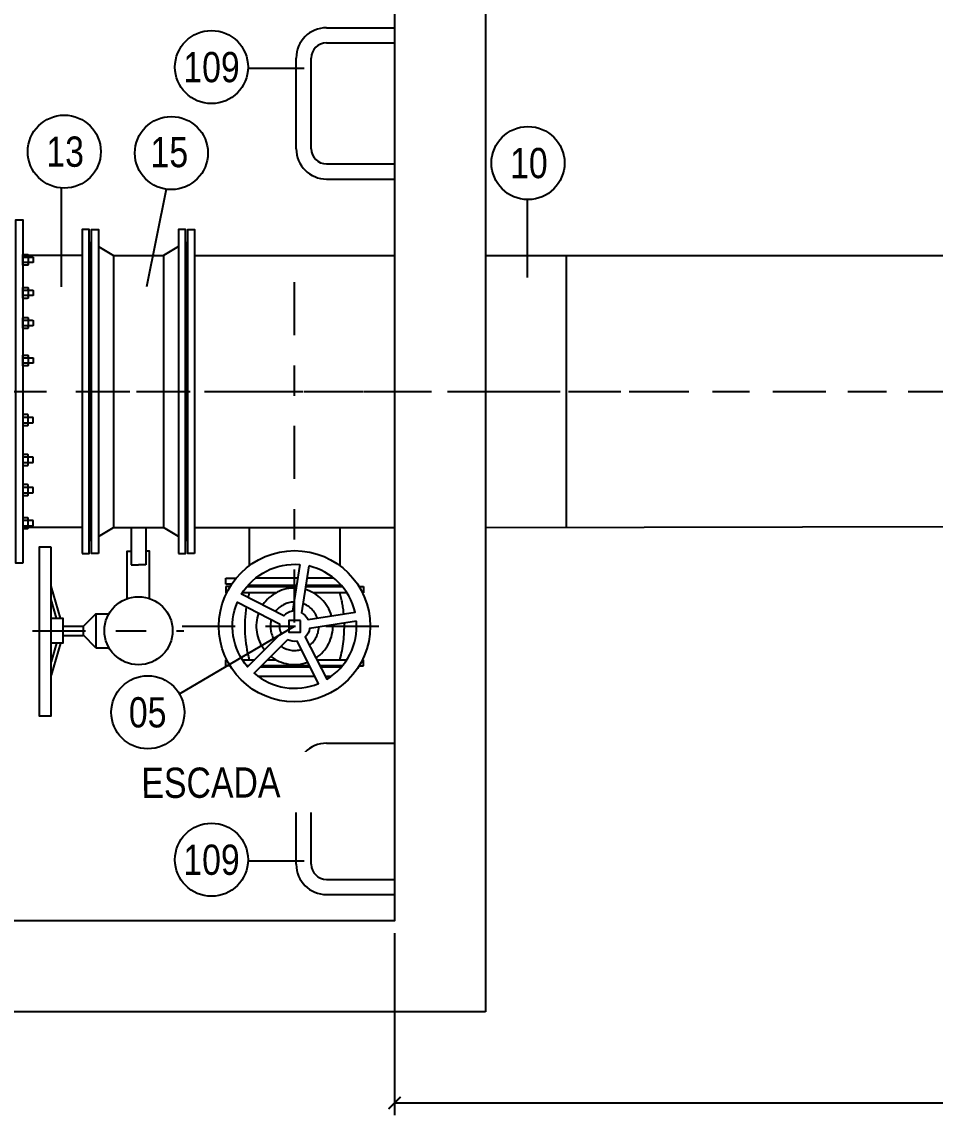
# Model space of a CAD drawing. Header units: feet. Extents: x 0 to 285175, y 0 to 9111378.
# Drawn here: x 285155.365 to 285158.382, y 9111346.35 to 9111349.973 of the extents above; entities that cross this region are included whole.
import ezdxf
from ezdxf import colors
from ezdxf.entities.mleader import LeaderData, LeaderLine
from ezdxf.enums import TextEntityAlignment as Align
from ezdxf.math import Vec2, Vec3

# ---------------------------------------------------------------- set-up
doc = ezdxf.new("R2010")
doc.units = ezdxf.units.FT
doc.header["$MEASUREMENT"] = 0
doc.linetypes.add('DASHDOT', pattern=[1, 0.5, -0.25, 0, -0.25])
doc.layers.get('0').update_dxf_attribs({"linetype": 'CONTINUOUS'})
doc.layers.get('DEFPOINTS').update_dxf_attribs({"linetype": 'CONTINUOUS'})
for name, color, linetype in [('01', 1, 'CONTINUOUS'), ('02', 7, 'CONTINUOUS'), ('EIXO', 1, 'DASHDOT'), ('FLANGES', 7, 'CONTINUOUS'), ('H-SA-CONTORNO', 2, 'CONTINUOUS'), ('H-SA-DIM', 1, 'CONTINUOUS'), ('H-SA-EIXOS', 1, 'DASHDOT'), ('H-SA-TEXTO', 2, 'CONTINUOUS'), ('INDIC', 2, 'CONTINUOUS'), ('Top View-Ferro Fundido - JGS - K7(Esgoto)', 7, 'CONTINUOUS')]:
    doc.layers.add(name, color=color, linetype=linetype)
doc.styles.add('EGC_Arial_2.0mm', font='arial.ttf', dxfattribs={"width": 0.8, "height": 2})
doc.styles.get("Standard").update_dxf_attribs({"font": 'arial.ttf'})
doc.dimstyles.new('Copy of EGC_2.0mm', dxfattribs={"dimtxt": 0.1, "dimasz": 0.04, "dimexe": 0.04, "dimexo": 0.04, "dimgap": 0.04, "dimtad": 1, "dimzin": 1, "dimdsep": 46, "dimtxsty": 'Standard', "dimblk": 'ARCHTICK', "dimcen": 0, "dimclrd": 1, "dimclre": 1, "dimclrt": 2, "dimazin": 0, "dimtfac": 1, "dimtix": 1, "dimtmove": 1, "dimatfit": 3, "dimldrblk": 'NONE', "dimfxl": 0.002, "dimtolj": 1, "dimtzin": 0, "dimlwd": -1, "dimarcsym": 0})

# ---------------------------------------------------------------- blocks, each defined once
blk = doc.blocks.new('_None')
blk = doc.blocks.new('_ArchTick')
at = {"color": 0, "linetype": 'ByBlock', "const_width": 0.15}
blk.add_lwpolyline([(-0.5, -0.5), (0.5, 0.5)], dxfattribs=at)
blk = doc.blocks.new('*D1227')
at = {"layer": 'DEFPOINTS', "color": 0, "transparency": 16777216}
for p in [(285164.4977, 9111348.7513), (285156.596, 9111347.0019), (285164.4977, 9111346.4003)]:
    blk.add_point(p, dxfattribs=at)
at = {"layer": 'H-SA-DIM', "color": 1, "lineweight": -2, "transparency": 16777216}
for p, q in [((285164.4977, 9111348.7113), (285164.4977, 9111346.3603)), ((285156.596, 9111346.9619), (285156.596, 9111346.3603))]:
    blk.add_line(p, q, dxfattribs=at)
at = {"layer": 'H-SA-DIM', "color": 1, "transparency": 16777216}
blk.add_line((285156.596, 9111346.4003), (285164.4977, 9111346.4003), dxfattribs=at)
at = {"layer": 'H-SA-DIM', "color": 1, "transparency": 16777216, "xscale": 0.04, "yscale": 0.04, "zscale": 0.04, "rotation": 180}
blk.add_blockref('_ArchTick', (285156.596, 9111346.4003), dxfattribs=at)
at = {"layer": 'H-SA-DIM', "color": 1, "transparency": 16777216, "xscale": 0.04, "yscale": 0.04, "zscale": 0.04}
blk.add_blockref('_ArchTick', (285164.4977, 9111346.4003), dxfattribs=at)
at = {"layer": 'H-SA-DIM', "color": 2, "transparency": 16777216, "insert": (285160.5468, 9111346.4913), "char_height": 0.1, "attachment_point": 5}
blk.add_mtext('\\A1;7.90', dxfattribs=at)

msp = doc.modelspace()

# ---------------------------------------------------------------- linework, layer by layer
at = {"layer": '01', "color": 1}
for p, q in [((285155.4923, 9111348.0029), (285155.4614, 9111348.1081)), ((285155.4794, 9111348.0029), (285155.4614, 9111348.0642)), ((285155.6094, 9111348.0174), (285155.5672, 9111347.9752)), ((285155.6094, 9111348.0174), (285155.6094, 9111347.9049)), ((285155.5672, 9111347.9752), (285155.5672, 9111347.9471)), ((285155.6094, 9111347.9049), (285155.5672, 9111347.9471)), ((285155.4923, 9111347.9194), (285155.4614, 9111347.8142)), ((285155.4794, 9111347.9194), (285155.4614, 9111347.8581)), ((285156.1441, 9111347.8107), (285156.333, 9111347.8107)), ((285156.3666, 9111347.8107), (285156.3874, 9111347.8107))]:
    msp.add_line(p, q, dxfattribs=at)
at = {"layer": '01', "color": 1, "ltscale": 2.5}
for p, q in [((285155.6094, 9111348.0174), (285155.6526, 9111348.0174)), ((285155.4996, 9111347.9766), (285155.5672, 9111347.9766)), ((285155.4996, 9111347.9457), (285155.5672, 9111347.9457)), ((285155.6094, 9111347.9049), (285155.6526, 9111347.9049))]:
    msp.add_line(p, q, dxfattribs=at)
at = {"layer": '01', "color": 1}
for points in [[(285155.7131, 9111348.0674), (285155.7131, 9111348.2236), (285155.7256, 9111348.2236)], [(285155.7869, 9111348.0674), (285155.7869, 9111348.2236), (285155.7744, 9111348.2236)], [(285155.4614, 9111348.0029), (285155.4996, 9111348.0029), (285155.4996, 9111347.9194), (285155.4614, 9111347.9194)]]:
    msp.add_lwpolyline(points, dxfattribs=at)
at = {"layer": '02', "color": 2, "linetype": 'Continuous'}
for points in [[(285156.2829, 9111348.18), (285156.2584, 9111348.0252, 0.16324), (285156.23, 9111348.0108), (285156.0904, 9111348.0819, -0.284894)], [(285156.3125, 9111348.1753), (285156.288, 9111348.0205, -0.16324), (285156.3105, 9111347.998), (285156.4653, 9111348.0225, 0.284894)], [(285156.47, 9111347.9929), (285156.3152, 9111347.9684, -0.16324), (285156.3007, 9111347.94), (285156.3719, 9111347.8004, 0.284894)], [(285156.2426, 9111347.9314), (285156.1318, 9111347.8206, 0.284894), (285156.3452, 9111347.7868), (285156.274, 9111347.9264, -0.16324)]]:
    msp.add_lwpolyline(points, format="xyb", close=True, dxfattribs=at)
at = {"layer": '02', "color": 2, "linetype": 'Continuous', "ltscale": 0.2}
msp.add_lwpolyline([(285156.2214, 9111347.9526), (285156.1106, 9111347.8418, -0.284894), (285156.0768, 9111348.0552), (285156.2164, 9111347.984, 0.16324)], format="xyb", close=True, dxfattribs=at)
msp.add_lwpolyline([(285156.2852, 9111347.9952), (285156.2462, 9111347.9952), (285156.2462, 9111347.9562), (285156.2852, 9111347.9562)], close=True, dxfattribs=at)
msp.add_circle((285156.2657, 9111347.9757), 0.25, dxfattribs=at)
at = {"layer": 'EIXO', "color": 1, "linetype": 'DASHDOT', "ltscale": 0.35}
for p, q in [((285156.2657, 9111347.9879), (285156.2657, 9111349.1517)), ((285156.2758, 9111348.1352), (285156.1369, 9111348.1352)), ((285156.3945, 9111348.1352), (285156.3062, 9111348.1352)), ((285156.108, 9111348.1067), (285156.2713, 9111348.1067)), ((285156.2719, 9111348.1107), (285156.1115, 9111348.1107)), ((285156.3017, 9111348.1067), (285156.4234, 9111348.1067)), ((285156.42, 9111348.1107), (285156.3023, 9111348.1107)), ((285156.2042, 9111348.0862), (285156.0931, 9111348.0862)), ((285156.4384, 9111348.0862), (285156.3273, 9111348.0862)), ((285155.4004, 9111347.9611), (285155.9, 9111347.9611)), ((285155.8941, 9111347.9757), (285156.623, 9111347.9757)), ((285156.0931, 9111347.8652), (285156.134, 9111347.8652)), ((285156.1135, 9111347.8447), (285156.108, 9111347.8447)), ((285156.3177, 9111347.8407), (285156.1519, 9111347.8407)), ((285156.3156, 9111347.8447), (285156.1559, 9111347.8447)), ((285156.1764, 9111347.8652), (285156.2042, 9111347.8652)), ((285156.3389, 9111347.8652), (285156.4384, 9111347.8652)), ((285156.4234, 9111347.8447), (285156.3493, 9111347.8447)), ((285156.42, 9111347.8407), (285156.3514, 9111347.8407))]:
    msp.add_line(p, q, dxfattribs=at)
at = {"layer": 'EIXO', "ltscale": 0.35}
for p, q in [((285154.596, 9111348.7519), (285156.896, 9111348.7519)), ((285156.896, 9111348.7519), (285164.4977, 9111348.752, -478.1983))]:
    msp.add_line(p, q, dxfattribs=at)
at = {"layer": 'EIXO', "color": 1, "linetype": 'DASHDOT'}
for points in [[(285156.0579, 9111348.1147), (285156.0382, 9111348.1147), (285156.0382, 9111348.1352), (285156.0732, 9111348.1352)], [(285156.0528, 9111348.1067), (285156.0382, 9111348.1067), (285156.0382, 9111348.0862), (285156.0415, 9111348.0862)], [(285156.4787, 9111348.1067), (285156.4932, 9111348.1067), (285156.4932, 9111348.0862), (285156.49, 9111348.0862)], [(285156.0528, 9111347.8447), (285156.0382, 9111347.8447), (285156.0382, 9111347.8652), (285156.0415, 9111347.8652)], [(285156.4787, 9111347.8447), (285156.4932, 9111347.8447), (285156.4932, 9111347.8652), (285156.49, 9111347.8652)]]:
    msp.add_lwpolyline(points, dxfattribs=at)
for centre, radius, start, end in [((285156.2657, 9111347.9757), 0.1265, 87.81, 146.19), ((285156.2657, 9111347.9757), 0.1265, 15.81, 74.19), ((285156.5281, 9111347.9757), 0.4269, 165, 167.1158), ((285156.2657, 9111347.9757), 0.08, 91.8069, 142.1931), ((285156.0033, 9111347.9757), 0.4269, 5.5023, 15), ((285156.5281, 9111347.9757), 0.4269, 171.3096, 195), ((285156.2657, 9111347.9757), 0.1265, 159.81, 218.19), ((285156.2657, 9111347.9757), 0.08, 19.8069, 70.1931), ((285156.2657, 9111347.9757), 0.08, 163.8069, 214.1931), ((285156.0033, 9111347.9757), 0.4269, 345, 1.4566), ((285156.2657, 9111347.9757), 0.08, 307.8069, 358.1931), ((285156.2657, 9111347.9757), 0.1265, 303.81, 2.19), ((285156.2657, 9111347.9757), 0.08, 235.8069, 286.1931), ((285156.2657, 9111347.9757), 0.1265, 231.81, 290.19)]:
    msp.add_arc(centre, radius, start, end, dxfattribs=at)
at = {"layer": 'FLANGES', "color": 2}
msp.add_lwpolyline([(285155.4614, 9111348.2372), (285155.4224, 9111348.2372), (285155.4224, 9111347.6803), (285155.4614, 9111347.6803)], close=True, dxfattribs=at)
msp.add_circle((285155.75, 9111347.9611), 0.1125, dxfattribs=at)
at = {"layer": 'Top View-Ferro Fundido - JGS - K7(Esgoto)', "color": 1, "linetype": 'ByBlock', "lineweight": -2}
for p, q in [((285156.371, 9111349.9539), (285156.596, 9111349.9539)), ((285156.371, 9111349.9039), (285156.596, 9111349.9039)), ((285156.271, 9111349.5539), (285156.271, 9111349.8539)), ((285156.321, 9111349.5539), (285156.321, 9111349.8539)), ((285156.371, 9111349.5039), (285156.596, 9111349.5039)), ((285156.371, 9111349.4539), (285156.596, 9111349.4539)), ((285155.6175, 9111349.2306), (285155.6675, 9111349.2017)), ((285155.8825, 9111349.2306), (285155.8325, 9111349.2017)), ((285155.5645, 9111349.2017), (285155.3675, 9111349.2017)), ((285155.3693, 9111349.1959), (285155.3837, 9111349.1959)), ((285155.3837, 9111349.1779), (285155.3693, 9111349.1779)), ((285155.6675, 9111349.2017), (285155.6675, 9111348.3017)), ((285155.6675, 9111349.2017), (285155.8325, 9111349.2017)), ((285155.8325, 9111349.2017), (285155.8325, 9111348.3017)), ((285155.9355, 9111349.2017), (285156.596, 9111349.2017)), ((285156.896, 9111349.2017), (285163.8547, 9111349.2017)), ((285155.3693, 9111349.0865), (285155.3837, 9111349.0865)), ((285155.3837, 9111349.0685), (285155.3693, 9111349.0685)), ((285155.3693, 9111348.987), (285155.3837, 9111348.987)), ((285155.3837, 9111348.969), (285155.3693, 9111348.969)), ((285155.3693, 9111348.8632), (285155.3837, 9111348.8632)), ((285155.3837, 9111348.8452), (285155.3693, 9111348.8452)), ((285155.3837, 9111348.6663), (285155.3693, 9111348.6663)), ((285155.3693, 9111348.6483), (285155.3837, 9111348.6483)), ((285155.3837, 9111348.5345), (285155.3693, 9111348.5345)), ((285155.3693, 9111348.5165), (285155.3837, 9111348.5165)), ((285155.3837, 9111348.4349), (285155.3693, 9111348.4349)), ((285155.3693, 9111348.4169), (285155.3837, 9111348.4169)), ((285155.3837, 9111348.3256), (285155.3693, 9111348.3256)), ((285155.3693, 9111348.3076), (285155.3837, 9111348.3076)), ((285156.896, 9111348.3017), (285163.8547, 9111348.3181)), ((285155.5645, 9111348.3017), (285155.3675, 9111348.3017)), ((285155.6175, 9111348.2729), (285155.6675, 9111348.3017)), ((285155.6675, 9111348.3017), (285155.8325, 9111348.3017)), ((285155.7256, 9111348.3017), (285155.7256, 9111348.179)), ((285155.7744, 9111348.3017), (285155.7744, 9111348.179)), ((285155.8825, 9111348.2729), (285155.8325, 9111348.3017)), ((285155.9355, 9111348.3017), (285156.596, 9111348.3017)), ((285156.1157, 9111348.3017), (285156.1157, 9111348.1757)), ((285156.4157, 9111348.3017), (285156.4157, 9111348.1757)), ((285155.7256, 9111348.179), (285155.75, 9111348.179)), ((285155.7744, 9111348.179), (285155.75, 9111348.179)), ((285156.371, 9111347.5891), (285156.596, 9111347.5891)), ((285156.371, 9111347.5391), (285156.596, 9111347.5391)), ((285156.271, 9111347.1891), (285156.271, 9111347.4891)), ((285156.321, 9111347.1891), (285156.321, 9111347.4891)), ((285156.371, 9111347.1391), (285156.596, 9111347.1391)), ((285156.371, 9111347.0891), (285156.596, 9111347.0891))]:
    msp.add_line(p, q, dxfattribs=at)
for points in [[(285155.3675, 9111348.1841), (285155.345, 9111348.1841), (285155.345, 9111349.3193), (285155.3675, 9111349.3193)], [(285155.5645, 9111348.2167), (285155.587, 9111348.2167), (285155.587, 9111349.2867), (285155.5645, 9111349.2867)], [(285155.6175, 9111348.2167), (285155.595, 9111348.2167), (285155.595, 9111349.2867), (285155.6175, 9111349.2867)], [(285155.8825, 9111348.2167), (285155.905, 9111348.2167), (285155.905, 9111349.2867), (285155.8825, 9111349.2867)], [(285155.9355, 9111348.2167), (285155.913, 9111348.2167), (285155.913, 9111349.2867), (285155.9355, 9111349.2867)]]:
    msp.add_lwpolyline(points, close=True, dxfattribs=at)
for points in [[(285155.587, 9111348.2607), (285155.591, 9111348.2607), (285155.591, 9111349.2427), (285155.587, 9111349.2427)], [(285155.595, 9111348.2607), (285155.591, 9111348.2607), (285155.591, 9111349.2427), (285155.595, 9111349.2427)], [(285155.905, 9111348.2607), (285155.909, 9111348.2607), (285155.909, 9111349.2427), (285155.905, 9111349.2427)], [(285155.913, 9111348.2607), (285155.909, 9111348.2607), (285155.909, 9111349.2427), (285155.913, 9111349.2427)], [(285155.3675, 9111349.195), (285155.3693, 9111349.1959), (285155.3675, 9111349.1968)], [(285155.3675, 9111349.177), (285155.3693, 9111349.1779), (285155.3675, 9111349.1788)], [(285155.3855, 9111349.1968), (285155.3837, 9111349.1959), (285155.3855, 9111349.195)], [(285155.3855, 9111349.1788), (285155.3837, 9111349.1779), (285155.3855, 9111349.177)], [(285155.3675, 9111349.0856), (285155.3693, 9111349.0865), (285155.3675, 9111349.0874)], [(285155.3675, 9111349.0676), (285155.3693, 9111349.0685), (285155.3675, 9111349.0694)], [(285155.3855, 9111349.0874), (285155.3837, 9111349.0865), (285155.3855, 9111349.0856)], [(285155.3855, 9111349.0694), (285155.3837, 9111349.0685), (285155.3855, 9111349.0676)], [(285155.3675, 9111348.9861), (285155.3693, 9111348.987), (285155.3675, 9111348.9879)], [(285155.3675, 9111348.9681), (285155.3693, 9111348.969), (285155.3675, 9111348.9699)], [(285155.3855, 9111348.9879), (285155.3837, 9111348.987), (285155.3855, 9111348.9861)], [(285155.3855, 9111348.9699), (285155.3837, 9111348.969), (285155.3855, 9111348.9681)], [(285155.3675, 9111348.8623), (285155.3693, 9111348.8632), (285155.3675, 9111348.8641)], [(285155.3855, 9111348.8641), (285155.3837, 9111348.8632), (285155.3855, 9111348.8623)], [(285155.3675, 9111348.8443), (285155.3693, 9111348.8452), (285155.3675, 9111348.8461)], [(285155.3855, 9111348.8461), (285155.3837, 9111348.8452), (285155.3855, 9111348.8443)], [(285155.3675, 9111348.6672), (285155.3693, 9111348.6663), (285155.3675, 9111348.6654)], [(285155.3675, 9111348.6492), (285155.3693, 9111348.6483), (285155.3675, 9111348.6474)], [(285155.3855, 9111348.6654), (285155.3837, 9111348.6663), (285155.3855, 9111348.6672)], [(285155.3855, 9111348.6474), (285155.3837, 9111348.6483), (285155.3855, 9111348.6492)], [(285155.3675, 9111348.5354), (285155.3693, 9111348.5345), (285155.3675, 9111348.5336)], [(285155.3855, 9111348.5336), (285155.3837, 9111348.5345), (285155.3855, 9111348.5354)], [(285155.3675, 9111348.5174), (285155.3693, 9111348.5165), (285155.3675, 9111348.5156)], [(285155.3855, 9111348.5156), (285155.3837, 9111348.5165), (285155.3855, 9111348.5174)], [(285155.3675, 9111348.4358), (285155.3693, 9111348.4349), (285155.3675, 9111348.434)], [(285155.3675, 9111348.4178), (285155.3693, 9111348.4169), (285155.3675, 9111348.416)], [(285155.3855, 9111348.434), (285155.3837, 9111348.4349), (285155.3855, 9111348.4358)], [(285155.3855, 9111348.416), (285155.3837, 9111348.4169), (285155.3855, 9111348.4178)], [(285155.3675, 9111348.3265), (285155.3693, 9111348.3256), (285155.3675, 9111348.3247)], [(285155.3675, 9111348.3085), (285155.3693, 9111348.3076), (285155.3675, 9111348.3067)], [(285155.3855, 9111348.3247), (285155.3837, 9111348.3256), (285155.3855, 9111348.3265)], [(285155.3855, 9111348.3067), (285155.3837, 9111348.3076), (285155.3855, 9111348.3085)]]:
    msp.add_lwpolyline(points, dxfattribs=at)
for points in [[(285155.3675, 9111349.2031, -0.414214), (285155.3693, 9111349.2049), (285155.3837, 9111349.2049, -0.414214), (285155.3855, 9111349.2031), (285155.3855, 9111349.1707, -0.414214), (285155.3837, 9111349.1689), (285155.3693, 9111349.1689, -0.414214), (285155.3675, 9111349.1707)], [(285155.3675, 9111349.0937, -0.414214), (285155.3693, 9111349.0955), (285155.3837, 9111349.0955, -0.414214), (285155.3855, 9111349.0937), (285155.3855, 9111349.0613, -0.414214), (285155.3837, 9111349.0595), (285155.3693, 9111349.0595, -0.414214), (285155.3675, 9111349.0613)], [(285155.3675, 9111348.9942, -0.414214), (285155.3693, 9111348.996), (285155.3837, 9111348.996, -0.414214), (285155.3855, 9111348.9942), (285155.3855, 9111348.9618, -0.414214), (285155.3837, 9111348.96), (285155.3693, 9111348.96, -0.414214), (285155.3675, 9111348.9618)], [(285155.3675, 9111348.8704, -0.414214), (285155.3693, 9111348.8722), (285155.3837, 9111348.8722, -0.414214), (285155.3855, 9111348.8704), (285155.3855, 9111348.838, -0.414214), (285155.3837, 9111348.8362), (285155.3693, 9111348.8362, -0.414214), (285155.3675, 9111348.838)], [(285155.3675, 9111348.6411, 0.414214), (285155.3693, 9111348.6393), (285155.3837, 9111348.6393, 0.414214), (285155.3855, 9111348.6411), (285155.3855, 9111348.6735, 0.414214), (285155.3837, 9111348.6753), (285155.3693, 9111348.6753, 0.414214), (285155.3675, 9111348.6735)], [(285155.3675, 9111348.5093, 0.414214), (285155.3693, 9111348.5075), (285155.3837, 9111348.5075, 0.414214), (285155.3855, 9111348.5093), (285155.3855, 9111348.5417, 0.414214), (285155.3837, 9111348.5435), (285155.3693, 9111348.5435, 0.414214), (285155.3675, 9111348.5417)], [(285155.3675, 9111348.4097, 0.414214), (285155.3693, 9111348.4079), (285155.3837, 9111348.4079, 0.414214), (285155.3855, 9111348.4097), (285155.3855, 9111348.4421, 0.414214), (285155.3837, 9111348.4439), (285155.3693, 9111348.4439, 0.414214), (285155.3675, 9111348.4421)], [(285155.3675, 9111348.3004, 0.414214), (285155.3693, 9111348.2986), (285155.3837, 9111348.2986, 0.414214), (285155.3855, 9111348.3004), (285155.3855, 9111348.3328, 0.414214), (285155.3837, 9111348.3346), (285155.3693, 9111348.3346, 0.414214), (285155.3675, 9111348.3328)]]:
    msp.add_lwpolyline(points, format="xyb", close=True, dxfattribs=at)
for points in [[(285155.3855, 9111349.1959), (285155.4004, 9111349.1959, -0.414214), (285155.4022, 9111349.1941), (285155.4022, 9111349.1797, -0.414214), (285155.4004, 9111349.1779), (285155.3855, 9111349.1779)], [(285155.3855, 9111349.0865), (285155.4004, 9111349.0865, -0.414214), (285155.4022, 9111349.0847), (285155.4022, 9111349.0703, -0.414214), (285155.4004, 9111349.0685), (285155.3855, 9111349.0685)], [(285155.3855, 9111348.987), (285155.4004, 9111348.987, -0.414214), (285155.4022, 9111348.9852), (285155.4022, 9111348.9708, -0.414214), (285155.4004, 9111348.969), (285155.3855, 9111348.969)], [(285155.3855, 9111348.8632), (285155.4004, 9111348.8632, -0.414214), (285155.4022, 9111348.8614), (285155.4022, 9111348.847, -0.414214), (285155.4004, 9111348.8452), (285155.3855, 9111348.8452)], [(285155.3855, 9111348.6483), (285155.4004, 9111348.6483, 0.414214), (285155.4022, 9111348.6501), (285155.4022, 9111348.6645, 0.414214), (285155.4004, 9111348.6663), (285155.3855, 9111348.6663)], [(285155.3855, 9111348.5165), (285155.4004, 9111348.5165, 0.414214), (285155.4022, 9111348.5183), (285155.4022, 9111348.5327, 0.414214), (285155.4004, 9111348.5345), (285155.3855, 9111348.5345)], [(285155.3855, 9111348.4169), (285155.4004, 9111348.4169, 0.414214), (285155.4022, 9111348.4187), (285155.4022, 9111348.4331, 0.414214), (285155.4004, 9111348.4349), (285155.3855, 9111348.4349)], [(285155.3855, 9111348.3076), (285155.4004, 9111348.3076, 0.414214), (285155.4022, 9111348.3094), (285155.4022, 9111348.3238, 0.414214), (285155.4004, 9111348.3256), (285155.3855, 9111348.3256)]]:
    msp.add_lwpolyline(points, format="xyb", dxfattribs=at)
for centre, radius, start, end in [((285156.371, 9111349.8539), 0.1, 90, 180), ((285156.371, 9111349.8539), 0.05, 90, 180), ((285156.371, 9111349.5539), 0.1, 180, 270), ((285156.371, 9111349.5539), 0.05, 180, 270), ((285156.371, 9111347.4891), 0.1, 90, 180), ((285156.371, 9111347.4891), 0.05, 90, 180), ((285156.371, 9111347.1891), 0.1, 180, 270), ((285156.371, 9111347.1891), 0.05, 180, 270)]:
    msp.add_arc(centre, radius, start, end, dxfattribs=at)

# ---------------------------------------------------------------- next in the draw order: leaders
at = {"layer": 'H-SA-TEXTO'}
ml = msp.add_multileader_mtext('Standard', dxfattribs=at)
ml.set_content('CANAL CT2-S-21', color=2, style='EGC_Arial_2.0mm')
ml.set_leader_properties(color=1, linetype='ByLayer', lineweight=-1)
ml.set_arrow_properties(name='NONE')
ml.build(insert=Vec2(0, 0))
ml.multileader.update_dxf_attribs({"text_left_attachment_type": 2, "text_right_attachment_type": 2, "dogleg_length": 1.9819, "arrow_head_size": 0.075, "scale": 0.05})
ctx = ml.context
ctx.base_point, ctx.scale, ctx.char_height, ctx.arrow_head_size, ctx.landing_gap_size, ctx.plane_origin, ctx.plane_x_axis, ctx.plane_y_axis = Vec3(285171.6521, 9111352.1699), 0.05, 0.1, 0.075, 0.05, Vec3(285550.8315, 9111414.7164), Vec3(0.999987, 0.005007), Vec3(-0.005007, 0.999987)
ctx.left_attachment, ctx.right_attachment, ctx.text_align_type = 2, 2, 1
notes = []
notes.append((ctx, [(0, (0, 0, 0), (0, 0), (1, 0), 1, [])]))
ctx.mtext.insert, ctx.mtext.text_direction, ctx.mtext.rotation, ctx.mtext.width, ctx.mtext.defined_height, ctx.mtext.alignment, ctx.mtext.flow_direction = Vec3(285172.1328, 9111352.224), Vec3(0.999987, 0.005007), 0.005007, 1.318874, 1.047, 2, 5
ctx.mtext.has_bg_fill, ctx.mtext.bg_color, ctx.mtext.bg_scale_factor, ctx.mtext.bg_transparency, ctx.mtext.use_window_bg_color = 1, -1073741824, 1, 0, 1
for ctx, leaders in notes:
    for number, flags, end, landing, length, lines in leaders:
        leader = LeaderData()
        leader.index, (leader.has_last_leader_line, leader.has_dogleg_vector, leader.attachment_direction) = number, flags
        leader.last_leader_point, leader.dogleg_vector, leader.dogleg_length = Vec3(end), Vec3(landing), length
        for number, points, colour, breaks in lines:
            line = LeaderLine()
            line.index, line.vertices, line.color, line.breaks = number, Vec3.list(points), colors.encode_raw_color(colour), breaks
            leader.lines.append(line)
        ctx.leaders.append(leader)

# ---------------------------------------------------------------- next in the draw order: leaders
ml = msp.add_multileader_mtext('Standard', dxfattribs=at)
ml.set_content('CANAL CS21A-TRECHO 1', color=2, style='EGC_Arial_2.0mm')
ml.set_leader_properties(color=1, linetype='ByLayer', lineweight=-1)
ml.set_arrow_properties(name='NONE')
ml.build(insert=Vec2(0, 0))
ml.multileader.update_dxf_attribs({"text_left_attachment_type": 2, "text_right_attachment_type": 2, "dogleg_length": 1.9819, "arrow_head_size": 0.075, "scale": 0.05})
ctx = ml.context
ctx.base_point, ctx.scale, ctx.char_height, ctx.arrow_head_size, ctx.landing_gap_size, ctx.plane_origin, ctx.plane_x_axis, ctx.plane_y_axis = Vec3(285160.9317, 9111368.2089), 0.05, 0.1, 0.075, 0.05, Vec3(285098.0095, 9111752.4827), Vec3(-0.005007, 0.999987), Vec3(-0.999987, -0.005007)
ctx.left_attachment, ctx.right_attachment, ctx.text_align_type = 2, 2, 1
notes = []
notes.append((ctx, [(0, (0, 0, 0), (0, 0), (1, 0), 1, [])]))
ctx.mtext.insert, ctx.mtext.text_direction, ctx.mtext.rotation, ctx.mtext.width, ctx.mtext.defined_height, ctx.mtext.alignment, ctx.mtext.flow_direction = Vec3(285160.8763, 9111368.9256), Vec3(-0.005007, 0.999987), 1.575804, 1.426802, 0.2824, 2, 5
ctx.mtext.has_bg_fill, ctx.mtext.bg_color, ctx.mtext.bg_scale_factor, ctx.mtext.bg_transparency, ctx.mtext.use_window_bg_color = 1, -1073741824, 1, 0, 1
for ctx, leaders in notes:
    for number, flags, end, landing, length, lines in leaders:
        leader = LeaderData()
        leader.index, (leader.has_last_leader_line, leader.has_dogleg_vector, leader.attachment_direction) = number, flags
        leader.last_leader_point, leader.dogleg_vector, leader.dogleg_length = Vec3(end), Vec3(landing), length
        for number, points, colour, breaks in lines:
            line = LeaderLine()
            line.index, line.vertices, line.color, line.breaks = number, Vec3.list(points), colors.encode_raw_color(colour), breaks
            leader.lines.append(line)
        ctx.leaders.append(leader)

# ---------------------------------------------------------------- next in the draw order: leaders
ml = msp.add_multileader_mtext('Standard', dxfattribs=at)
ml.set_content('CÂMARA DE DESCARGA', color=2, style='EGC_Arial_2.0mm')
ml.set_leader_properties(color=1, linetype='ByLayer', lineweight=-1)
ml.set_arrow_properties(name='NONE')
ml.build(insert=Vec2(0, 0))
ml.multileader.update_dxf_attribs({"text_left_attachment_type": 2, "text_right_attachment_type": 2, "dogleg_length": 1.9819, "arrow_head_size": 0.075, "scale": 0.05})
ctx = ml.context
ctx.base_point, ctx.scale, ctx.char_height, ctx.arrow_head_size, ctx.landing_gap_size, ctx.plane_origin, ctx.plane_x_axis, ctx.plane_y_axis = Vec3(285167.5315, 9111351.2917), 0.05, 0.1, 0.075, 0.05, Vec3(285104.5778, 9111730.4711), Vec3(-0.005007, 0.999987), Vec3(-0.999987, -0.005007)
ctx.left_attachment, ctx.right_attachment, ctx.text_align_type = 2, 2, 1
notes = []
notes.append((ctx, [(0, (0, 0, 0), (0, 0), (1, 0), 1, [])]))
ctx.mtext.insert, ctx.mtext.text_direction, ctx.mtext.rotation, ctx.mtext.width, ctx.mtext.defined_height, ctx.mtext.alignment, ctx.mtext.flow_direction = Vec3(285167.4645, 9111352.0001), Vec3(-0.005007, 0.999987), 1.575804, 1.322834, 0.2562, 2, 5
ctx.mtext.has_bg_fill, ctx.mtext.bg_color, ctx.mtext.bg_scale_factor, ctx.mtext.bg_transparency, ctx.mtext.use_window_bg_color = 1, -1073741824, 1, 0, 1
for ctx, leaders in notes:
    for number, flags, end, landing, length, lines in leaders:
        leader = LeaderData()
        leader.index, (leader.has_last_leader_line, leader.has_dogleg_vector, leader.attachment_direction) = number, flags
        leader.last_leader_point, leader.dogleg_vector, leader.dogleg_length = Vec3(end), Vec3(landing), length
        for number, points, colour, breaks in lines:
            line = LeaderLine()
            line.index, line.vertices, line.color, line.breaks = number, Vec3.list(points), colors.encode_raw_color(colour), breaks
            leader.lines.append(line)
        ctx.leaders.append(leader)

# ---------------------------------------------------------------- next in the draw order: leaders
ml = msp.add_multileader_mtext('Standard', dxfattribs=at)
ml.set_content('CÂMARA DE DESCARGA', color=2, style='EGC_Arial_2.0mm')
ml.set_leader_properties(color=1, linetype='ByLayer', lineweight=-1)
ml.set_arrow_properties(name='NONE')
ml.build(insert=Vec2(0, 0))
ml.multileader.update_dxf_attribs({"text_left_attachment_type": 2, "text_right_attachment_type": 2, "dogleg_length": 1.9819, "arrow_head_size": 0.075, "scale": 0.05})
ctx = ml.context
ctx.base_point, ctx.scale, ctx.char_height, ctx.arrow_head_size, ctx.landing_gap_size, ctx.plane_origin, ctx.plane_x_axis, ctx.plane_y_axis = Vec3(285160.155, 9111364.3082), 0.05, 0.1, 0.075, 0.05, Vec3(285539.3343, 9111433.6975), Vec3(0.999987, 0.005007), Vec3(-0.005007, 0.999987)
ctx.left_attachment, ctx.right_attachment, ctx.text_align_type = 2, 2, 1
notes = []
notes.append((ctx, [(0, (0, 0, 0), (0, 0), (1, 0), 1, [])]))
ctx.mtext.insert, ctx.mtext.text_direction, ctx.mtext.rotation, ctx.mtext.width, ctx.mtext.defined_height, ctx.mtext.alignment, ctx.mtext.flow_direction = Vec3(285160.8633, 9111364.3753), Vec3(0.999987, 0.005007), 0.005007, 1.322834, 0.2562, 2, 5
ctx.mtext.has_bg_fill, ctx.mtext.bg_color, ctx.mtext.bg_scale_factor, ctx.mtext.bg_transparency, ctx.mtext.use_window_bg_color = 1, -1073741824, 1, 0, 1
for ctx, leaders in notes:
    for number, flags, end, landing, length, lines in leaders:
        leader = LeaderData()
        leader.index, (leader.has_last_leader_line, leader.has_dogleg_vector, leader.attachment_direction) = number, flags
        leader.last_leader_point, leader.dogleg_vector, leader.dogleg_length = Vec3(end), Vec3(landing), length
        for number, points, colour, breaks in lines:
            line = LeaderLine()
            line.index, line.vertices, line.color, line.breaks = number, Vec3.list(points), colors.encode_raw_color(colour), breaks
            leader.lines.append(line)
        ctx.leaders.append(leader)

# ---------------------------------------------------------------- next in the draw order: linework, layer by layer
at = {"layer": 'H-SA-DIM'}
msp.add_line((285157.163, 9111349.2017), (285157.163, 9111348.3024), dxfattribs=at)
at = {"layer": 'H-SA-EIXOS', "ltscale": 0.25}
msp.add_lwpolyline([(285126.8481, 9111352.0438), (285139.1681, 9111352.0438), (285139.1681, 9111348.7517), (285164.4977, 9111348.7513)], dxfattribs=at)
at = {"layer": 'INDIC', "color": 1, "linetype": 'Continuous'}
for p, q in [((285156.112, 9111349.8198), (285156.2971, 9111349.8198)), ((285155.4944, 9111349.425), (285155.4945, 9111349.0971)), ((285155.8418, 9111349.4203), (285155.7761, 9111349.0971)), ((285157.0342, 9111349.386), (285157.0342, 9111349.1283)), ((285155.8851, 9111347.7525), (285156.2657, 9111347.9757)), ((285156.112, 9111347.2001), (285156.2971, 9111347.2001))]:
    msp.add_line(p, q, dxfattribs=at)
for centre in [(285155.9913, 9111349.8239), (285155.5048, 9111349.5444), (285155.8587, 9111349.5398), (285157.0368, 9111349.5067), (285155.9913, 9111347.2042)]:
    msp.add_circle(centre, 0.1207, dxfattribs=at)

# ---------------------------------------------------------------- next in the draw order: texts
at = {"layer": 'INDIC', "color": 2, "style": 'EGC_Arial_2.0mm', "width": 0.8}
for s, p in [('109', (285155.9913, 9111349.8239)), ('13', (285155.5077, 9111349.5444)), ('15', (285155.852, 9111349.543)), ('10', (285157.0397, 9111349.5067)), ('05', (285155.7803, 9111347.6914)), ('109', (285155.9913, 9111347.2042))]:
    msp.add_text(s, height=0.1, dxfattribs=at).set_placement(p, align=Align.MIDDLE_CENTER)

# ---------------------------------------------------------------- next in the draw order: dimensions: what is measured, and where the dimension line sits
at = {"layer": 'H-SA-DIM'}
dim = msp.add_linear_dim(base=(285164.4977, 9111346.4003), p1=(285156.596, 9111347.0019), p2=(285164.4977, 9111348.7513), dimstyle='Copy of EGC_2.0mm', dxfattribs=at)
dim.commit()
dim.dimension.update_dxf_attribs({"geometry": '*D1227', "text_midpoint": (285160.5468, 9111346.4913)})

# ---------------------------------------------------------------- next in the draw order: texts
at = {"layer": 'H-SA-TEXTO', "color": 2, "insert": (285155.989, 9111347.509), "char_height": 0.1, "width": 3.355817, "attachment_point": 2, "rotation": 0.2869, "style": 'EGC_Arial_2.0mm', "bg_fill": 2}
msp.add_mtext('ESCADA', dxfattribs=at)

# ---------------------------------------------------------------- next in the draw order: linework, layer by layer
at = {"layer": 'H-SA-CONTORNO', "ltscale": 0.75}
for points in [[(285156.896, 9111346.7019), (285154.296, 9111346.7019), (285154.296, 9111356.3017), (285156.896, 9111356.3017)], [(285154.596, 9111356.0018), (285156.596, 9111356.0018), (285156.596, 9111347.0019), (285154.596, 9111347.0019)]]:
    msp.add_lwpolyline(points, close=True, dxfattribs=at)
at = {"layer": 'INDIC', "color": 1, "linetype": 'Continuous'}
msp.add_circle((285155.7809, 9111347.6914), 0.1207, dxfattribs=at)

doc.saveas('drawing.dxf')
